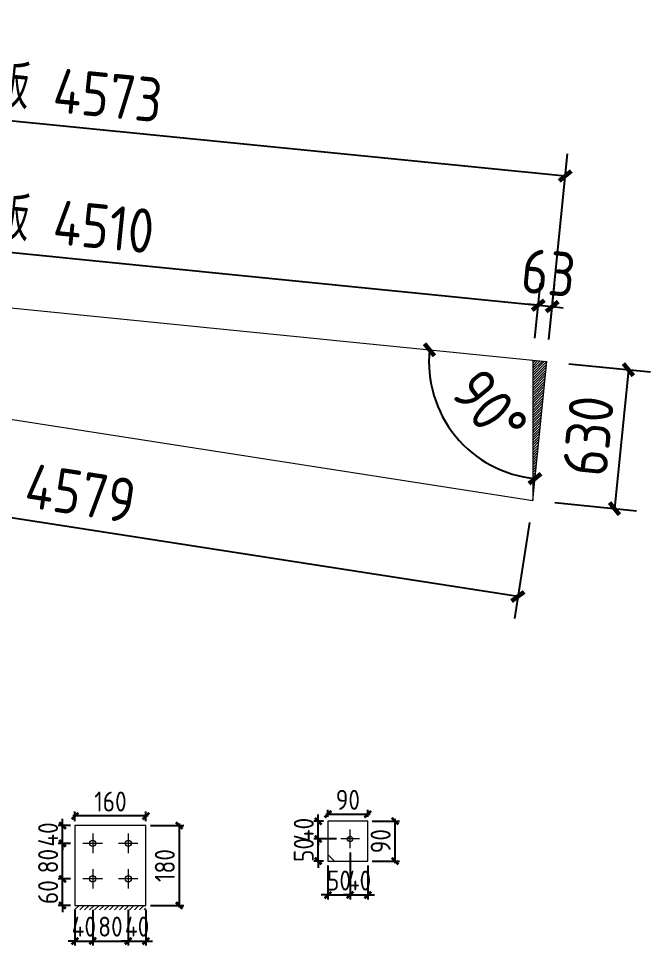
# Model space of a CAD drawing. Extents: x 485428 to 797698, y 56414 to 211814.
# Drawn here: x 707468 to 710318, y 147410 to 151591 of the extents above; entities that cross this region are included whole.
import ezdxf

# ---------------------------------------------------------------- set-up
doc = ezdxf.new("R2010")
doc.units = 0
doc.header["$LTSCALE"] = 1000
doc.header["$MEASUREMENT"] = 0
doc.styles.get("Standard").update_dxf_attribs({"font": 'gbenor.shx', "bigfont": 'gbcbig.shx'})
doc.dimstyles.get("Standard").update_dxf_attribs({"dimscale": 100, "dimtxt": 2, "dimasz": 0.4, "dimexe": 0.5, "dimexo": 1, "dimgap": 0.5, "dimtad": 1, "dimdec": 0, "dimzin": 0, "dimdsep": 46, "dimtxsty": 'Standard', "dimblk": 'ARCHTICK', "dimcen": 0.09, "dimadec": 0, "dimazin": 0, "dimtfac": 1, "dimtdec": 0, "dimtix": 1, "dimtmove": 2, "dimatfit": 3, "dimfxl": 1, "dimtolj": 1, "dimtzin": 0, "dimarcsym": 0})

# ---------------------------------------------------------------- blocks, each defined once
blk = doc.blocks.new('_ArchTick')
at = {"color": 0, "linetype": 'ByBlock', "const_width": 0.4}
blk.add_lwpolyline([(-0.5, -0.5), (0.5, 0.5)], dxfattribs=at)
blk = doc.blocks.new('*D1255')
at = {"color": 0, "lineweight": -2}
blk.add_arc((709849.6, 150043.9), 531.1, 174.2894, 264.2894, dxfattribs=at)
at = {"layer": 'Defpoints', "color": 0}
for p in [(705299.8, 150498.9), (709787, 150050.2), (709849.6, 150043.9), (709365.5, 149825.4), (709787, 149417.1)]:
    blk.add_point(p, dxfattribs=at)
at = {"color": 0, "lineweight": -2, "xscale": 50, "yscale": 50, "zscale": 50}
for p, rotation in [((709321.1, 150096.8), 84.28940686250212), ((709796.8, 149515.4), 354.2894068624996)]:
    blk.add_blockref('_ArchTick', p, dxfattribs=dict(at, rotation=rotation))
at = {"color": 0, "lineweight": 15, "insert": (709593.4, 149834.2), "char_height": 200, "attachment_point": 5, "rotation": 309.2894}
blk.add_mtext('\\A1;90°', dxfattribs=at)
blk = doc.blocks.new('*D1257')
at = {"color": 3, "lineweight": -2}
for p, q in [((705309.7, 150598.4), (705334.5, 150846.3)), ((705324.6, 150746.8), (709811.7, 150298.1)), ((709796.9, 150149.7), (709821.7, 150397.6))]:
    blk.add_line(p, q, dxfattribs=at)
at = {"layer": 'Defpoints', "color": 0}
for p in [(705299.8, 150498.9), (709811.7, 150298.1), (709787, 150050.2)]:
    blk.add_point(p, dxfattribs=at)
at = {"color": 3, "lineweight": -2, "xscale": 50, "yscale": 50, "zscale": 50}
for p, rotation in [((705324.6, 150746.8), 174.2894068625015), ((709811.7, 150298.1), 354.2894068625014)]:
    blk.add_blockref('_ArchTick', p, dxfattribs=dict(at, rotation=rotation))
at = {"color": 0, "lineweight": 15, "insert": (707583.7, 150678.3), "char_height": 200, "attachment_point": 5, "rotation": 354.2894}
blk.add_mtext('\\A1;上翼板 4510', dxfattribs=at)
blk = doc.blocks.new('*D1258')
at = {"color": 3, "lineweight": -2}
for p, q in [((709796.9, 150149.7), (709821.7, 150397.6)), ((709859.6, 150143.4), (709884.4, 150391.3)), ((709811.7, 150298.1), (709762, 150303.1)), ((709811.7, 150298.1), (709874.4, 150291.8)), ((709874.4, 150291.8), (709924.2, 150286.8))]:
    blk.add_line(p, q, dxfattribs=at)
at = {"layer": 'Defpoints', "color": 0}
for p in [(709874.4, 150291.8), (709787, 150050.2), (709849.6, 150043.9)]:
    blk.add_point(p, dxfattribs=at)
at = {"color": 3, "lineweight": -2, "xscale": 50, "yscale": 50, "zscale": 50}
for p, rotation in [((709811.7, 150298.1), 354.2894068625014), ((709874.4, 150291.8), 174.2894068625015)]:
    blk.add_blockref('_ArchTick', p, dxfattribs=dict(at, rotation=rotation))
at = {"color": 0, "lineweight": 15, "insert": (709858, 150444.2), "char_height": 200, "attachment_point": 5, "rotation": 354.2894}
blk.add_mtext('\\A1;63', dxfattribs=at)
blk = doc.blocks.new('*D1259')
at = {"color": 3, "lineweight": -2}
for p, q in [((705309.7, 150598.4), (705393.4, 151435.5)), ((705383.5, 151336), (709933.3, 150881)), ((709859.6, 150143.4), (709943.3, 150980.5))]:
    blk.add_line(p, q, dxfattribs=at)
at = {"layer": 'Defpoints', "color": 0}
for p in [(709933.3, 150881), (705299.8, 150498.9), (709849.6, 150043.9)]:
    blk.add_point(p, dxfattribs=at)
at = {"color": 3, "lineweight": -2, "xscale": 50, "yscale": 50, "zscale": 50}
for p, rotation in [((705383.5, 151336), 174.289406862498), ((709933.3, 150881), 354.289406862498)]:
    blk.add_blockref('_ArchTick', p, dxfattribs=dict(at, rotation=rotation))
at = {"color": 0, "lineweight": 15, "insert": (707674, 151264.4), "char_height": 200, "attachment_point": 5, "rotation": 354.2894}
blk.add_mtext('\\A1;腹板 4573', dxfattribs=at)
blk = doc.blocks.new('*D1260')
at = {"color": 3, "lineweight": -2}
for p, q in [((705246.6, 150022), (705179.2, 149588.6)), ((709719.6, 148983.8), (705194.6, 149687.5)), ((709771.6, 149318.3), (709704.2, 148885))]:
    blk.add_line(p, q, dxfattribs=at)
at = {"layer": 'Defpoints', "color": 0}
for p in [(705262, 150120.8), (705194.6, 149687.5), (709787, 149417.1)]:
    blk.add_point(p, dxfattribs=at)
at = {"color": 3, "lineweight": -2, "xscale": 50, "yscale": 50, "zscale": 50}
for p, rotation in [((705194.6, 149687.5), 171.1606204450694), ((709719.6, 148983.8), 351.1606204450694)]:
    blk.add_blockref('_ArchTick', p, dxfattribs=dict(at, rotation=rotation))
at = {"color": 0, "lineweight": 15, "insert": (707481.1, 149490.4), "char_height": 200, "attachment_point": 5, "rotation": 351.1606}
blk.add_mtext('\\A1;下翼板 4579', dxfattribs=at)
blk = doc.blocks.new('*D1261')
at = {"color": 3, "lineweight": -2}
for p, q in [((709949.1, 150034), (710317.5, 149997.1)), ((710218, 150007.1), (710155.3, 149380.3)), ((709886.5, 149407.2), (710254.8, 149370.3))]:
    blk.add_line(p, q, dxfattribs=at)
at = {"layer": 'Defpoints', "color": 0}
for p in [(709849.6, 150043.9), (709787, 149417.1), (710155.3, 149380.3)]:
    blk.add_point(p, dxfattribs=at)
at = {"color": 3, "lineweight": -2, "xscale": 50, "yscale": 50, "zscale": 50}
for p, rotation in [((710218, 150007.1), 84.28940686249801), ((710155.3, 149380.3), 264.289406862498)]:
    blk.add_blockref('_ArchTick', p, dxfattribs=dict(at, rotation=rotation))
at = {"color": 0, "lineweight": 15, "insert": (710037.4, 149708.6), "char_height": 200, "attachment_point": 5, "rotation": 84.2894}
blk.add_mtext('\\A1;630', dxfattribs=at)
blk = doc.blocks.new('*D1297')
at = {"color": 3, "lineweight": -2}
for p, q in [((707722.8, 147570.1), (707722.8, 147409.5)), ((707802.8, 147570.1), (707802.8, 147409.5)), ((707722.8, 147429.5), (707692.8, 147429.5)), ((707722.8, 147429.5), (707802.8, 147429.5)), ((707802.8, 147429.5), (707832.8, 147429.5))]:
    blk.add_line(p, q, dxfattribs=at)
at = {"layer": 'Defpoints', "color": 0}
for p in [(707722.8, 147590.1), (707802.8, 147590.1), (707802.8, 147429.5)]:
    blk.add_point(p, dxfattribs=at)
at = {"color": 3, "lineweight": -2, "xscale": 30, "yscale": 30, "zscale": 30}
blk.add_blockref('_ArchTick', (707722.8, 147429.5), dxfattribs=at)
at = {"color": 3, "lineweight": -2, "xscale": 30, "yscale": 30, "zscale": 30, "rotation": 180}
blk.add_blockref('_ArchTick', (707802.8, 147429.5), dxfattribs=at)
at = {"color": 0, "lineweight": 15, "insert": (707762.8, 147494.5), "char_height": 90, "attachment_point": 5}
blk.add_mtext('\\A1;40', dxfattribs=at)
blk = doc.blocks.new('*D1292')
at = {"color": 3, "lineweight": -2}
for p, q in [((707802.8, 147570.1), (707802.8, 147409.5)), ((707962.8, 147570.1), (707962.8, 147409.5)), ((707792.8, 147429.5), (707972.8, 147429.5))]:
    blk.add_line(p, q, dxfattribs=at)
at = {"layer": 'Defpoints', "color": 0}
for p in [(707802.8, 147590.1), (707962.8, 147590.1), (707962.8, 147429.5)]:
    blk.add_point(p, dxfattribs=at)
at = {"color": 3, "lineweight": -2, "xscale": 30, "yscale": 30, "zscale": 30, "rotation": 180}
blk.add_blockref('_ArchTick', (707802.8, 147429.5), dxfattribs=at)
at = {"color": 3, "lineweight": -2, "xscale": 30, "yscale": 30, "zscale": 30}
blk.add_blockref('_ArchTick', (707962.8, 147429.5), dxfattribs=at)
at = {"color": 0, "lineweight": 15, "insert": (707882.8, 147494.5), "char_height": 90, "attachment_point": 5}
blk.add_mtext('\\A1;80', dxfattribs=at)
blk = doc.blocks.new('*D1293')
at = {"color": 3, "lineweight": -2}
for p, q in [((707962.8, 147570.1), (707962.8, 147409.5)), ((708042.8, 147570.1), (708042.8, 147409.5)), ((707962.8, 147429.5), (707932.8, 147429.5)), ((707962.8, 147429.5), (708042.8, 147429.5)), ((708042.8, 147429.5), (708072.8, 147429.5))]:
    blk.add_line(p, q, dxfattribs=at)
at = {"layer": 'Defpoints', "color": 0}
for p in [(707962.8, 147590.1), (708042.8, 147590.1), (708042.8, 147429.5)]:
    blk.add_point(p, dxfattribs=at)
at = {"color": 3, "lineweight": -2, "xscale": 30, "yscale": 30, "zscale": 30}
blk.add_blockref('_ArchTick', (707962.8, 147429.5), dxfattribs=at)
at = {"color": 3, "lineweight": -2, "xscale": 30, "yscale": 30, "zscale": 30, "rotation": 180}
blk.add_blockref('_ArchTick', (708042.8, 147429.5), dxfattribs=at)
at = {"color": 0, "lineweight": 15, "insert": (708002.8, 147494.5), "char_height": 90, "attachment_point": 5}
blk.add_mtext('\\A1;40', dxfattribs=at)
blk = doc.blocks.new('*D1294')
at = {"color": 3, "lineweight": -2}
for p, q in [((707702.8, 147710.1), (707646.7, 147710.1)), ((707666.7, 147710.1), (707666.7, 147740.1)), ((707666.7, 147590.1), (707666.7, 147710.1)), ((707702.8, 147590.1), (707646.7, 147590.1)), ((707666.7, 147590.1), (707666.7, 147560.1))]:
    blk.add_line(p, q, dxfattribs=at)
at = {"layer": 'Defpoints', "color": 0}
for p in [(707666.7, 147710.1), (707722.8, 147710.1), (707722.8, 147590.1)]:
    blk.add_point(p, dxfattribs=at)
at = {"color": 3, "lineweight": -2, "xscale": 30, "yscale": 30, "zscale": 30}
for p, rotation in [((707666.7, 147710.1), 270), ((707666.7, 147590.1), 90)]:
    blk.add_blockref('_ArchTick', p, dxfattribs=dict(at, rotation=rotation))
at = {"color": 0, "lineweight": 15, "insert": (707601.7, 147650.1), "char_height": 90, "attachment_point": 5, "rotation": 90}
blk.add_mtext('\\A1;60', dxfattribs=at)
blk = doc.blocks.new('*D1295')
at = {"color": 3, "lineweight": -2}
for p, q in [((707702.8, 147870.1), (707646.7, 147870.1)), ((707666.7, 147700.1), (707666.7, 147880.1)), ((707702.8, 147710.1), (707646.7, 147710.1))]:
    blk.add_line(p, q, dxfattribs=at)
at = {"layer": 'Defpoints', "color": 0}
for p in [(707666.7, 147870.1), (707722.8, 147870.1), (707722.8, 147710.1)]:
    blk.add_point(p, dxfattribs=at)
at = {"color": 3, "lineweight": -2, "xscale": 30, "yscale": 30, "zscale": 30}
for p, rotation in [((707666.7, 147870.1), 90), ((707666.7, 147710.1), 270)]:
    blk.add_blockref('_ArchTick', p, dxfattribs=dict(at, rotation=rotation))
at = {"color": 0, "lineweight": 15, "insert": (707601.7, 147790.1), "char_height": 90, "attachment_point": 5, "rotation": 90}
blk.add_mtext('\\A1;80', dxfattribs=at)
blk = doc.blocks.new('*D1298')
at = {"color": 3, "lineweight": -2}
for p, q in [((707702.8, 147950.1), (707646.7, 147950.1)), ((707666.7, 147950.1), (707666.7, 147980.1)), ((707666.7, 147870.1), (707666.7, 147950.1)), ((707702.8, 147870.1), (707646.7, 147870.1)), ((707666.7, 147870.1), (707666.7, 147840.1))]:
    blk.add_line(p, q, dxfattribs=at)
at = {"layer": 'Defpoints', "color": 0}
for p in [(707666.7, 147950.1), (707722.8, 147950.1), (707722.8, 147870.1)]:
    blk.add_point(p, dxfattribs=at)
at = {"color": 3, "lineweight": -2, "xscale": 30, "yscale": 30, "zscale": 30}
for p, rotation in [((707666.7, 147950.1), 270), ((707666.7, 147870.1), 90)]:
    blk.add_blockref('_ArchTick', p, dxfattribs=dict(at, rotation=rotation))
at = {"color": 0, "lineweight": 15, "insert": (707601.7, 147910.1), "char_height": 90, "attachment_point": 5, "rotation": 90}
blk.add_mtext('\\A1;40', dxfattribs=at)
blk = doc.blocks.new('*D1299')
at = {"color": 3, "lineweight": -2}
for p, q in [((708052.8, 147993.7), (707712.8, 147993.7)), ((707722.8, 147970.1), (707722.8, 148013.7)), ((708042.8, 147970.1), (708042.8, 148013.7))]:
    blk.add_line(p, q, dxfattribs=at)
at = {"layer": 'Defpoints', "color": 0}
for p in [(707722.8, 147993.7), (707722.8, 147950.1), (708042.8, 147950.1)]:
    blk.add_point(p, dxfattribs=at)
at = {"color": 3, "lineweight": -2, "xscale": 30, "yscale": 30, "zscale": 30, "rotation": 180}
blk.add_blockref('_ArchTick', (707722.8, 147993.7), dxfattribs=at)
at = {"color": 3, "lineweight": -2, "xscale": 30, "yscale": 30, "zscale": 30}
blk.add_blockref('_ArchTick', (708042.8, 147993.7), dxfattribs=at)
at = {"color": 0, "lineweight": 15, "insert": (707882.8, 148058.7), "char_height": 90, "attachment_point": 5}
blk.add_mtext('\\A1;160', dxfattribs=at)
blk = doc.blocks.new('*D1296')
at = {"color": 3, "lineweight": -2}
for p, q in [((708062.8, 147950.1), (708212.9, 147950.1)), ((708192.9, 147960.1), (708192.9, 147580.1)), ((708062.8, 147590.1), (708212.9, 147590.1))]:
    blk.add_line(p, q, dxfattribs=at)
at = {"layer": 'Defpoints', "color": 0}
for p in [(708042.8, 147950.1), (708042.8, 147590.1), (708192.9, 147590.1)]:
    blk.add_point(p, dxfattribs=at)
at = {"color": 3, "lineweight": -2, "xscale": 30, "yscale": 30, "zscale": 30}
for p, rotation in [((708192.9, 147950.1), 90), ((708192.9, 147590.1), 270)]:
    blk.add_blockref('_ArchTick', p, dxfattribs=dict(at, rotation=rotation))
at = {"color": 0, "lineweight": 15, "insert": (708127.9, 147770.1), "char_height": 90, "attachment_point": 5, "rotation": 90}
blk.add_mtext('\\A1;180', dxfattribs=at)
blk = doc.blocks.new('*D1300')
at = {"color": 3, "lineweight": -2}
for p, q in [((708963.3, 147828.3), (708963.3, 147617.3)), ((708863.3, 147770.3), (708863.3, 147617.3)), ((708863.3, 147637.3), (708833.3, 147637.3)), ((708863.3, 147637.3), (708963.3, 147637.3)), ((708963.3, 147637.3), (708993.3, 147637.3))]:
    blk.add_line(p, q, dxfattribs=at)
at = {"layer": 'Defpoints', "color": 0}
for p in [(708963.3, 147848.3), (708863.3, 147790.3), (708963.3, 147637.3)]:
    blk.add_point(p, dxfattribs=at)
at = {"color": 3, "lineweight": -2, "xscale": 30, "yscale": 30, "zscale": 30}
blk.add_blockref('_ArchTick', (708863.3, 147637.3), dxfattribs=at)
at = {"color": 3, "lineweight": -2, "xscale": 30, "yscale": 30, "zscale": 30, "rotation": 180}
blk.add_blockref('_ArchTick', (708963.3, 147637.3), dxfattribs=at)
at = {"color": 0, "lineweight": 15, "insert": (708913.3, 147702.3), "char_height": 90, "attachment_point": 5}
blk.add_mtext('\\A1;50', dxfattribs=at)
blk = doc.blocks.new('*D1301')
at = {"color": 3, "lineweight": -2}
for p, q in [((708963.3, 147828.3), (708963.3, 147617.3)), ((709043.3, 147770.3), (709043.3, 147617.3)), ((708963.3, 147637.3), (708933.3, 147637.3)), ((708963.3, 147637.3), (709043.3, 147637.3)), ((709043.3, 147637.3), (709073.3, 147637.3))]:
    blk.add_line(p, q, dxfattribs=at)
at = {"layer": 'Defpoints', "color": 0}
for p in [(708963.3, 147848.3), (709043.3, 147790.3), (709043.3, 147637.3)]:
    blk.add_point(p, dxfattribs=at)
at = {"color": 3, "lineweight": -2, "xscale": 30, "yscale": 30, "zscale": 30}
blk.add_blockref('_ArchTick', (708963.3, 147637.3), dxfattribs=at)
at = {"color": 3, "lineweight": -2, "xscale": 30, "yscale": 30, "zscale": 30, "rotation": 180}
blk.add_blockref('_ArchTick', (709043.3, 147637.3), dxfattribs=at)
at = {"color": 0, "lineweight": 15, "insert": (709003.3, 147702.3), "char_height": 90, "attachment_point": 5}
blk.add_mtext('\\A1;40', dxfattribs=at)
blk = doc.blocks.new('*D1302')
at = {"color": 3, "lineweight": -2}
for p, q in [((708819.5, 147890.3), (708819.5, 147920.3)), ((708901.3, 147890.3), (708799.5, 147890.3)), ((708819.5, 147790.3), (708819.5, 147890.3)), ((708843.3, 147790.3), (708799.5, 147790.3)), ((708819.5, 147790.3), (708819.5, 147760.3))]:
    blk.add_line(p, q, dxfattribs=at)
at = {"layer": 'Defpoints', "color": 0}
for p in [(708819.5, 147890.3), (708921.3, 147890.3), (708863.3, 147790.3)]:
    blk.add_point(p, dxfattribs=at)
at = {"color": 3, "lineweight": -2, "xscale": 30, "yscale": 30, "zscale": 30}
for p, rotation in [((708819.5, 147890.3), 270), ((708819.5, 147790.3), 90)]:
    blk.add_blockref('_ArchTick', p, dxfattribs=dict(at, rotation=rotation))
at = {"color": 0, "lineweight": 15, "insert": (708754.5, 147840.3), "char_height": 90, "attachment_point": 5, "rotation": 90}
blk.add_mtext('\\A1;50', dxfattribs=at)
blk = doc.blocks.new('*D1303')
at = {"color": 3, "lineweight": -2}
for p, q in [((708819.5, 147970.3), (708819.5, 148000.3)), ((708843.3, 147970.3), (708799.5, 147970.3)), ((708819.5, 147890.3), (708819.5, 147970.3)), ((708901.3, 147890.3), (708799.5, 147890.3)), ((708819.5, 147890.3), (708819.5, 147860.3))]:
    blk.add_line(p, q, dxfattribs=at)
at = {"layer": 'Defpoints', "color": 0}
for p in [(708819.5, 147970.3), (708863.3, 147970.3), (708921.3, 147890.3)]:
    blk.add_point(p, dxfattribs=at)
at = {"color": 3, "lineweight": -2, "xscale": 30, "yscale": 30, "zscale": 30}
for p, rotation in [((708819.5, 147970.3), 270), ((708819.5, 147890.3), 90)]:
    blk.add_blockref('_ArchTick', p, dxfattribs=dict(at, rotation=rotation))
at = {"color": 0, "lineweight": 15, "insert": (708754.5, 147930.3), "char_height": 90, "attachment_point": 5, "rotation": 90}
blk.add_mtext('\\A1;40', dxfattribs=at)
blk = doc.blocks.new('*D1304')
at = {"color": 3, "lineweight": -2}
for p, q in [((708853.3, 148001.5), (709053.3, 148001.5)), ((708863.3, 147990.3), (708863.3, 148021.5)), ((709043.3, 147990.3), (709043.3, 148021.5))]:
    blk.add_line(p, q, dxfattribs=at)
at = {"layer": 'Defpoints', "color": 0}
for p in [(709043.3, 148001.5), (708863.3, 147970.3), (709043.3, 147970.3)]:
    blk.add_point(p, dxfattribs=at)
at = {"color": 3, "lineweight": -2, "xscale": 30, "yscale": 30, "zscale": 30, "rotation": 180}
blk.add_blockref('_ArchTick', (708863.3, 148001.5), dxfattribs=at)
at = {"color": 3, "lineweight": -2, "xscale": 30, "yscale": 30, "zscale": 30}
blk.add_blockref('_ArchTick', (709043.3, 148001.5), dxfattribs=at)
at = {"color": 0, "lineweight": 15, "insert": (708953.3, 148066.5), "char_height": 90, "attachment_point": 5}
blk.add_mtext('\\A1;90', dxfattribs=at)
blk = doc.blocks.new('*D1305')
at = {"color": 3, "lineweight": -2}
for p, q in [((709063.3, 147970.3), (709186, 147970.3)), ((709166, 147780.3), (709166, 147980.3)), ((709063.3, 147790.3), (709186, 147790.3))]:
    blk.add_line(p, q, dxfattribs=at)
at = {"layer": 'Defpoints', "color": 0}
for p in [(709043.3, 147970.3), (709166, 147970.3), (709043.3, 147790.3)]:
    blk.add_point(p, dxfattribs=at)
at = {"color": 3, "lineweight": -2, "xscale": 30, "yscale": 30, "zscale": 30}
for p, rotation in [((709166, 147970.3), 90), ((709166, 147790.3), 270)]:
    blk.add_blockref('_ArchTick', p, dxfattribs=dict(at, rotation=rotation))
at = {"color": 0, "lineweight": 15, "insert": (709101, 147880.3), "char_height": 90, "attachment_point": 5, "rotation": 90}
blk.add_mtext('\\A1;90', dxfattribs=at)
blk = doc.blocks.new('*D3265')
at = {"color": 0, "lineweight": -2}
blk.add_arc((705299.8, 150498.9), 314.2, 264.2894, 354.2894, dxfattribs=at)
at = {"layer": 'Defpoints', "color": 0}
for p in [(705299.8, 150498.9), (705299.8, 150498.9), (705429, 150212.5), (705262, 150120.8), (709787, 150050.2)]:
    blk.add_point(p, dxfattribs=at)
at = {"color": 0, "lineweight": -2, "xscale": 50, "yscale": 50, "zscale": 50}
for p, rotation in [((705612.4, 150467.6), 84.28940686250081), ((705268.5, 150186.2), 174.2894068625007)]:
    blk.add_blockref('_ArchTick', p, dxfattribs=dict(at, rotation=rotation))
at = {"color": 0, "lineweight": 15, "insert": (705372.1, 150410.5), "char_height": 200, "attachment_point": 5, "rotation": 39.2894}
blk.add_mtext('\\A1;90°', dxfattribs=at)

msp = doc.modelspace()

# ---------------------------------------------------------------- hatches: boundary and pattern name
at = {"lineweight": 15}
h = msp.add_hatch(dxfattribs=at)
h.set_pattern_fill('ANSI31', color=256, scale=5, style=0)
h.set_pattern_definition([(45, (0, 0), (-5.61266008, 5.61266008), [])])
h.paths.add_polyline_path([(709849.6, 150043.9), (709787, 150050.2), (709787, 149417.1)])
h = msp.add_hatch(dxfattribs=at)
h.set_pattern_fill('ANSI31', color=256, scale=10, style=0)
h.set_pattern_definition([(45, (225138.085, -47712.485), (-11.22532015, 11.22532015), [])])
h.paths.add_polyline_path([(708042.8, 147590.1), (708032.5, 147590.1), (708042.8, 147576.8)], flags=17)
h.paths.add_polyline_path([(708032.5, 147590.1), (707722.8, 147590.1), (707722.8, 147570.1), (708042.8, 147570.1), (708042.8, 147576.8)])

# ---------------------------------------------------------------- linework, layer by layer
for p, q in [((705299.8, 150498.9), (709787, 150050.2)), ((705262, 150120.8), (709787, 149417.1)), ((709787, 150050.2), (709849.6, 150043.9)), ((709787, 149417.1), (709849.6, 150043.9)), ((707722.8, 147950.1), (707722.8, 147590.1)), ((708042.8, 147950.1), (707722.8, 147950.1)), ((708042.8, 147590.1), (708042.8, 147950.1)), ((708863.3, 147970.3), (708863.3, 147790.3)), ((709043.3, 147970.3), (708863.3, 147970.3)), ((709043.3, 147790.3), (709043.3, 147970.3)), ((707802.8, 147914.1), (707802.8, 147826.1)), ((707962.8, 147914.1), (707962.8, 147826.1)), ((708963.3, 147848.3), (708963.3, 147932.3)), ((707846.8, 147870.1), (707758.8, 147870.1)), ((708006.8, 147870.1), (707918.8, 147870.1)), ((709005.3, 147890.3), (708921.3, 147890.3)), ((708863.3, 147820.3), (708893.3, 147790.3)), ((708863.3, 147790.3), (709043.3, 147790.3)), ((707802.8, 147754.1), (707802.8, 147666.1)), ((707962.8, 147754.1), (707962.8, 147666.1)), ((707846.8, 147710.1), (707758.8, 147710.1)), ((708006.8, 147710.1), (707918.8, 147710.1)), ((707722.8, 147590.1), (708042.8, 147590.1))]:
    msp.add_line(p, q, dxfattribs=at)
at = {"color": 2, "lineweight": 15}
msp.add_line((709787, 150050.2), (709787, 149417.1), dxfattribs=at)
at = {"lineweight": 15}
for centre, radius in [((707802.8, 147870.1), 14), ((707962.8, 147870.1), 14), ((708963.3, 147890.3), 12), ((707802.8, 147710.1), 14), ((707962.8, 147710.1), 14)]:
    msp.add_circle(centre, radius, dxfattribs=at)

# ---------------------------------------------------------------- dimensions: what is measured, and where the dimension line sits
for p1, p2, distance, text, picture, middle in [((705299.8, 150498.9), (709849.6, 150043.9), 841.3, '腹板 4573', '*D1259', (707674, 151264.4)), ((705299.8, 150498.9), (709787, 150050.2), 249.2, '上翼板 4510', '*D1257', (707583.7, 150678.3)), ((709787, 149417.1), (705262, 150120.8), 438.5, '下翼板 4579', '*D1260', (707481.1, 149490.4))]:
    dim = msp.add_aligned_dim(p1=p1, p2=p2, distance=distance, text=text, dimstyle='Standard', override={"dimtxt": 2, "dimasz": 0.5, "dimexe": 1, "dimexo": 1, "dimclrd": 3, "dimclre": 3}, dxfattribs=at)
    dim.commit()
    dim.dimension.update_dxf_attribs({"geometry": picture, "text_midpoint": middle})
at = {"color": 1, "lineweight": 15}
for base, line1, picture, middle in [((705429, 150212.5), ((705262, 150120.8), (705299.8, 150498.9)), '*D3265', (705372.1, 150410.5)), ((709365.5, 149825.4), ((709787, 149417.1), (709849.6, 150043.9)), '*D1255', (709593.4, 149834.2))]:
    dim = msp.add_angular_dim_2l(base=base, line1=line1, line2=((705299.8, 150498.9), (709787, 150050.2)), dimstyle='Standard', override={"dimtxt": 2, "dimasz": 0.5, "dimgap": 1}, dxfattribs=at)
    dim.commit()
    dim.dimension.update_dxf_attribs({"geometry": picture, "text_midpoint": middle})
at = {"lineweight": 15}
for base, p1, p2, angle, override, picture, middle in [((709874.4, 150291.8), (709787, 150050.2), (709849.6, 150043.9), 174.2894, {"dimtxt": 2, "dimasz": 0.5, "dimexe": 1, "dimexo": 1, "dimclrd": 3, "dimclre": 3}, '*D1258', (709858, 150444.2)), ((708819.5, 147970.3), (708921.3, 147890.3), (708863.3, 147970.3), 90, {"dimtxt": 0.9, "dimasz": 0.3, "dimexe": 0.2, "dimexo": 0.2, "dimgap": 0.2, "dimlfac": 0.5, "dimdle": 0.1, "dimclrd": 3, "dimclre": 3}, '*D1303', (708754.5, 147930.3)), ((707666.7, 147950.1), (707722.8, 147870.1), (707722.8, 147950.1), 90, {"dimtxt": 0.9, "dimasz": 0.3, "dimexe": 0.2, "dimexo": 0.2, "dimgap": 0.2, "dimlfac": 0.5, "dimdle": 0.1, "dimclrd": 3, "dimclre": 3}, '*D1298', (707601.7, 147910.1)), ((708819.5, 147890.3), (708863.3, 147790.3), (708921.3, 147890.3), 90, {"dimtxt": 0.9, "dimasz": 0.3, "dimexe": 0.2, "dimexo": 0.2, "dimgap": 0.2, "dimlfac": 0.5, "dimdle": 0.1, "dimclrd": 3, "dimclre": 3}, '*D1302', (708754.5, 147840.3)), ((707666.7, 147870.1), (707722.8, 147710.1), (707722.8, 147870.1), 90, {"dimtxt": 0.9, "dimasz": 0.3, "dimexe": 0.2, "dimexo": 0.2, "dimgap": 0.2, "dimlfac": 0.5, "dimdle": 0.1, "dimclrd": 3, "dimclre": 3}, '*D1295', (707601.7, 147790.1)), ((707666.7, 147710.1), (707722.8, 147590.1), (707722.8, 147710.1), 90, {"dimtxt": 0.9, "dimasz": 0.3, "dimexe": 0.2, "dimexo": 0.2, "dimgap": 0.2, "dimlfac": 0.5, "dimdle": 0.1, "dimclrd": 3, "dimclre": 3}, '*D1294', (707601.7, 147650.1))]:
    dim = msp.add_linear_dim(base=base, p1=p1, p2=p2, angle=angle, dimstyle='Standard', override=override, dxfattribs=at)
    dim.commit()
    dim.dimension.update_dxf_attribs({"geometry": picture, "text_midpoint": middle})
for p1, p2, distance, override, picture, middle in [((709849.6, 150043.9), (709787, 149417.1), 370.2, {"dimtxt": 2, "dimasz": 0.5, "dimexe": 1, "dimexo": 1, "dimclrd": 3, "dimclre": 3}, '*D1261', (710037.4, 149708.6)), ((708042.8, 147950.1), (707722.8, 147950.1), -43.6, {"dimtxt": 0.9, "dimasz": 0.3, "dimexe": 0.2, "dimexo": 0.2, "dimgap": 0.2, "dimlfac": 0.5, "dimdle": 0.1, "dimclrd": 3, "dimclre": 3}, '*D1299', (707882.8, 148058.7)), ((708863.3, 147970.3), (709043.3, 147970.3), 31.2, {"dimtxt": 0.9, "dimasz": 0.3, "dimexe": 0.2, "dimexo": 0.2, "dimgap": 0.2, "dimlfac": 0.5, "dimdle": 0.1, "dimclrd": 3, "dimclre": 3}, '*D1304', (708953.3, 148066.5)), ((708042.8, 147950.1), (708042.8, 147590.1), 150, {"dimtxt": 0.9, "dimasz": 0.3, "dimexe": 0.2, "dimexo": 0.2, "dimgap": 0.2, "dimlfac": 0.5, "dimdle": 0.1, "dimclrd": 3, "dimclre": 3}, '*D1296', (708127.9, 147770.1)), ((709043.3, 147790.3), (709043.3, 147970.3), -122.6, {"dimtxt": 0.9, "dimasz": 0.3, "dimexe": 0.2, "dimexo": 0.2, "dimgap": 0.2, "dimlfac": 0.5, "dimdle": 0.1, "dimclrd": 3, "dimclre": 3}, '*D1305', (709101, 147880.3))]:
    dim = msp.add_aligned_dim(p1=p1, p2=p2, distance=distance, dimstyle='Standard', override=override, dxfattribs=at)
    dim.commit()
    dim.dimension.update_dxf_attribs({"geometry": picture, "text_midpoint": middle})
for base, p1, p2, picture, middle in [((708963.3, 147637.3), (708863.3, 147790.3), (708963.3, 147848.3), '*D1300', (708913.3, 147702.3)), ((709043.3, 147637.3), (708963.3, 147848.3), (709043.3, 147790.3), '*D1301', (709003.3, 147702.3)), ((707802.8, 147429.5), (707722.8, 147590.1), (707802.8, 147590.1), '*D1297', (707762.8, 147494.5)), ((707962.8, 147429.5), (707802.8, 147590.1), (707962.8, 147590.1), '*D1292', (707882.8, 147494.5)), ((708042.8, 147429.5), (707962.8, 147590.1), (708042.8, 147590.1), '*D1293', (708002.8, 147494.5))]:
    dim = msp.add_linear_dim(base=base, p1=p1, p2=p2, dimstyle='Standard', override={"dimtxt": 0.9, "dimasz": 0.3, "dimexe": 0.2, "dimexo": 0.2, "dimgap": 0.2, "dimlfac": 0.5, "dimdle": 0.1, "dimclrd": 3, "dimclre": 3}, dxfattribs=at)
    dim.commit()
    dim.dimension.update_dxf_attribs({"geometry": picture, "text_midpoint": middle})

doc.saveas('drawing.dxf')
